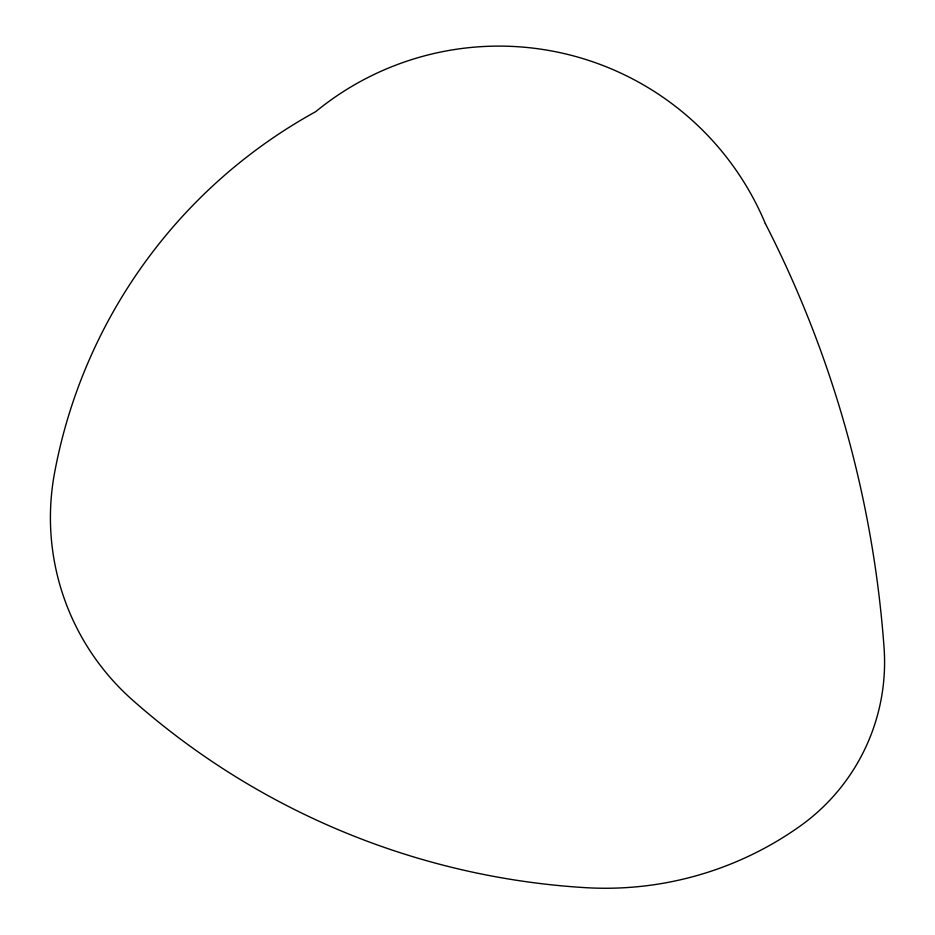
<?xml version="1.0" encoding="UTF-8"?>
<svg xmlns="http://www.w3.org/2000/svg" width="935" height="935" viewBox="0 0 935 935"><rect width="100%" height="100%" fill="white"/><g stroke="black" fill="none" stroke-linecap="round" stroke-linejoin="round"><path stroke-width="1.4" d="M765.321 223.535A288.74 288.74 0 0 0 315.679 111.686A520.772 520.772 0 0 0 54.464 473.461A243.556 243.556 0 0 0 132.525 700.046A752.172 752.172 0 0 0 584.761 887.619A335.84 335.84 0 0 0 799.869 826.271A201.177 201.177 0 0 0 884.054 647.686A1105.17 1105.17 0 0 0 765.321 223.535"/></g></svg>
